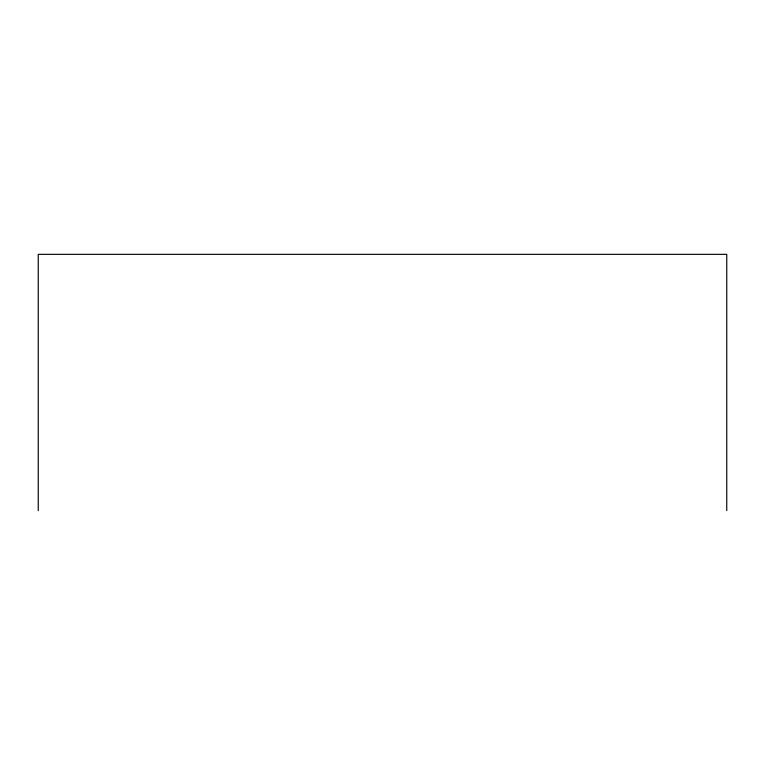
<?xml version="1.0" encoding="UTF-8"?>
<svg xmlns="http://www.w3.org/2000/svg" width="765" height="765" viewBox="0 0 765 765"><rect width="100%" height="100%" fill="white"/><g stroke="black" fill="none" stroke-linecap="round" stroke-linejoin="round"><path stroke-width="1.15" d="M726.75 510.657L726.75 254.343L38.25 254.343L38.25 510.657"/></g></svg>
